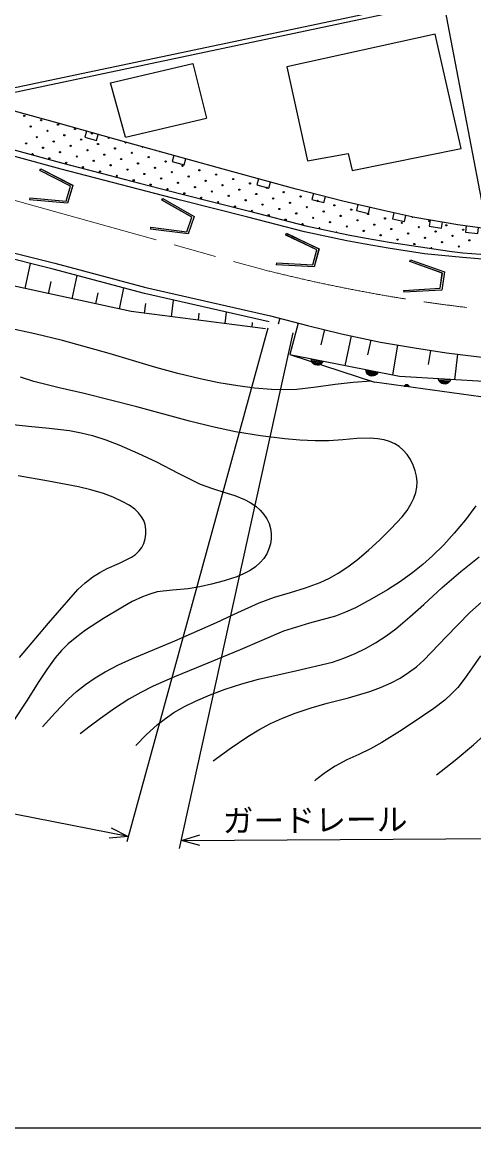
# Model space of a CAD drawing. Units: millimetres, scale not verified. Extents: x 40000 to 680000, y 20000 to 380000.
# Drawn here: x 423296 to 459933, y 205000 to 294753 of the extents above; entities that cross this region are included whole.
import ezdxf
from ezdxf.enums import TextEntityAlignment as Align

# ---------------------------------------------------------------- set-up
doc = ezdxf.new("R2010")
doc.units = ezdxf.units.MM
doc.header["$LTSCALE"] = 1000
doc.linetypes.add('CHAIN', pattern=[18.5, 12, -1.5, 3.5, -1.5])
for name, color, linetype, lineweight in [('M-BGD', 7, 'Continuous', 25), ('M-BMK', 2, 'CHAIN', 13), ('M-STR-STRC', 7, 'Continuous', 25), ('M-TTL-BAND', 7, 'Continuous', 25)]:
    doc.layers.add(name, color=color, linetype=linetype, lineweight=lineweight)
doc.styles.add('ＭＳ ゴシック', font='')
doc.styles.get('ＭＳ ゴシック').set_extended_font_data('MS Gothic')

# ---------------------------------------------------------------- blocks, each defined once
blk = doc.blocks.new('BUHIN69')
at = {"color": 7, "linetype": 'Continuous', "lineweight": 25}
for p, q in [((-441, 35), (125, -422)), ((203, -405), (-437, 112)), ((-429, 185), (272, -380)), ((330, -347), (-409, 250)), ((39, -433), (-432, -53)), ((-379, -176), (-90, -410))]:
    blk.add_line(p, q, dxfattribs=at)
blk.add_lwpolyline([(389, -314), (286, -378), (180, -418), (35, -443), (-88, -420), (-203, -376), (-324, -278), (-392, -175), (-440, -59), (-447, 87), (-432, 201), (-389, 314)], close=True, dxfattribs=at)
blk = doc.blocks.new('BUHIN73')
at = {"color": 7, "linetype": 'Continuous', "lineweight": 25}
for p, q in [((-140, 131), (169, -90)), ((176, -64), (-118, 145)), ((-91, 157), (177, -34)), ((177, -3), (-60, 166)), ((-26, 172), (171, 32)), ((147, 79), (26, 166))]:
    blk.add_line(p, q, dxfattribs=at)
blk.add_lwpolyline([(-163, 116), (-123, 144), (-82, 163), (-25, 176), (25, 170), (72, 155), (123, 119), (152, 79), (174, 34), (180, -24), (177, -70), (163, -116)], close=True, dxfattribs=at)

msp = doc.modelspace()

# ---------------------------------------------------------------- linework, layer by layer
at = {"layer": 'M-BGD'}
for p, q in [((457383, 296364), (420408, 288552)), ((420772, 289038), (457301, 296756)), ((461005, 277983), (457506, 296368)), ((456795, 293784), (444762, 291110)), ((458913, 284494), (456795, 293784)), ((430453, 289833), (437127, 291401)), ((437127, 291401), (438245, 286963)), ((444762, 291110), (446427, 283491)), ((431671, 285428), (430453, 289833)), ((426205, 286548), (419164, 288482)), ((431783, 284984), (426205, 286548)), ((431671, 285428), (438245, 286963)), ((440389, 282593), (431783, 284984)), ((426473, 282812), (422410, 283934)), ((426473, 282812), (422410, 283934)), ((422545, 284415), (426603, 283295)), ((422545, 284415), (426603, 283295)), ((446427, 283491), (449734, 284085)), ((449734, 284085), (450069, 282710)), ((450069, 282710), (458913, 284494)), ((424740, 282718), (424810, 282851)), ((424810, 282851), (427400, 281505)), ((432696, 281193), (426473, 282812)), ((432696, 281193), (426473, 282812)), ((426603, 283295), (432821, 281677)), ((426603, 283295), (432821, 281677)), ((427221, 281429), (424740, 282718)), ((445525, 281205), (440389, 282593)), ((426867, 280228), (427221, 281429)), ((427400, 281505), (426976, 280068)), ((436152, 280304), (432696, 281193)), ((436152, 280304), (432696, 281193)), ((432821, 281677), (436275, 280789)), ((432821, 281677), (436275, 280789)), ((449300, 280226), (445525, 281205)), ((423914, 280478), (423901, 280329)), ((426976, 280068), (423901, 280329)), ((423914, 280478), (426867, 280228)), ((434638, 280304), (434713, 280434)), ((437061, 278910), (434638, 280304)), ((434713, 280434), (437243, 278979)), ((441606, 278922), (436152, 280304)), ((441606, 278922), (436152, 280304)), ((436275, 280789), (441730, 279406)), ((436275, 280789), (441730, 279406)), ((452724, 279429), (449300, 280226)), ((441730, 279406), (446314, 278224)), ((441730, 279406), (446314, 278224)), ((455144, 278898), (452724, 279429)), ((436656, 277726), (437061, 278910)), ((437243, 278979), (436759, 277561)), ((446199, 277737), (441606, 278922)), ((446199, 277737), (441606, 278922)), ((458627, 278307), (455144, 278898)), ((461005, 277983), (458627, 278307)), ((433717, 278102), (433698, 277953)), ((436759, 277561), (433698, 277953)), ((433717, 278102), (436656, 277726)), ((444675, 277475), (444741, 277610)), ((447192, 276259), (444675, 277475)), ((444741, 277610), (447369, 276340)), ((449631, 277003), (446199, 277737)), ((449631, 277003), (446199, 277737)), ((446314, 278224), (449729, 277493)), ((446314, 278224), (449729, 277493)), ((449729, 277493), (451200, 277219)), ((449729, 277493), (451200, 277219)), ((420924, 276447), (425946, 275181)), ((451112, 276727), (449631, 277003)), ((451112, 276727), (449631, 277003)), ((452989, 276411), (451112, 276727)), ((452989, 276411), (451112, 276727)), ((451200, 277219), (453068, 276904)), ((451200, 277219), (453068, 276904)), ((453068, 276904), (457967, 276149)), ((453068, 276904), (457967, 276149)), ((425821, 274697), (420792, 275965)), ((446874, 275048), (447192, 276259)), ((447369, 276340), (446987, 274891)), ((455935, 275956), (452989, 276411)), ((455935, 275956), (452989, 276411)), ((458999, 275640), (455935, 275956)), ((458999, 275640), (455935, 275956)), ((457967, 276149), (459036, 276039)), ((457967, 276149), (459036, 276039)), ((463147, 275305), (458999, 275640)), ((463147, 275305), (458999, 275640)), ((459036, 276039), (463172, 275704)), ((459036, 276039), (463172, 275704)), ((423531, 273124), (423973, 275163)), ((433215, 272733), (425821, 274697)), ((425946, 275181), (433335, 273219)), ((443915, 275212), (443906, 275062)), ((446987, 274891), (443906, 275062)), ((443915, 275212), (446874, 275048)), ((427358, 272294), (427766, 274180)), ((432141, 271258), (420661, 273746)), ((425444, 272709), (425658, 273696)), ((431185, 271465), (431555, 273174)), ((433335, 273219), (443437, 270916)), ((429271, 271880), (429466, 272779)), ((443326, 270429), (433215, 272733)), ((435409, 270842), (435581, 272194)), ((443032, 269870), (432141, 271258)), ((433230, 271119), (433330, 271902)), ((437587, 270564), (437659, 271134)), ((439765, 270287), (439883, 271214)), ((441943, 270009), (441989, 270366)), ((443437, 270916), (446432, 270123)), ((444186, 270718), (444060, 270244)), ((445683, 270321), (445007, 267769)), ((443227, 269915), (431778, 228207)), ((436063, 227667), (445291, 269522)), ((446432, 270123), (449188, 269462)), ((447810, 269792), (447512, 268551)), ((449188, 269462), (452372, 268778)), ((449984, 269291), (449461, 266854)), ((451576, 268949), (451318, 267744)), ((452372, 268778), (455106, 268315)), ((453739, 268547), (453323, 266091)), ((445007, 267769), (453894, 266007)), ((445007, 267769), (451877, 265520)), ((455106, 268315), (457717, 267896)), ((456411, 268106), (456230, 266974)), ((457717, 267896), (461254, 267477)), ((458601, 267792), (458357, 265731)), ((453894, 266007), (461198, 265589)), ((458017, 265709), (457069, 265763)), ((457090, 265699), (457988, 265648)), ((461277, 264237), (451877, 265520)), ((457947, 265587), (457126, 265634)), ((457168, 265569), (457894, 265528)), ((457831, 265469), (457226, 265503)), ((457340, 265434), (457712, 265413)), ((431899, 228648), (360190, 242683)), ((436211, 228338), (474245, 228563))]:
    msp.add_line(p, q, dxfattribs=at)
for points in [[(428513, 285901), (428378, 285419), (429340, 285149), (429475, 285631)], [(435604, 283922), (435470, 283440), (436434, 283173), (436568, 283654)], [(442474, 282030), (442344, 281547), (443309, 281286), (443439, 281769)], [(446928, 280841), (446803, 280357), (447771, 280106), (447896, 280590)], [(450525, 279941), (450412, 279454), (451386, 279227), (451499, 279714)], [(453446, 279271), (453339, 278782), (454315, 278568), (454423, 279056)], [(456393, 278686), (456309, 278193), (457295, 278026), (457379, 278519)], [(459321, 278213), (459253, 277717), (460244, 277582), (460311, 278077)], [(451633, 265600), (450156, 265505), (448686, 265350), (447136, 265117), (445580, 264943), (444553, 264912), (443512, 264941), (442153, 265053), (440791, 265225), (439253, 265477), (437727, 265789), (435932, 266227), (434150, 266724), (430367, 267845), (426562, 268908), (424328, 269456), (422072, 269948)], [(424948, 237555), (425963, 238690), (427022, 239785), (427704, 240409), (428431, 240993), (429207, 241527), (430020, 242013), (431113, 242583), (432248, 243107), (435687, 244536), (439072, 246008), (440778, 246839), (442518, 247619), (443776, 248070), (445064, 248467), (446278, 248845), (447473, 249280), (448222, 249630), (448936, 250030), (449715, 250538), (450478, 251109), (451390, 251879), (452306, 252732), (453234, 253648), (454120, 254608), (454518, 255124), (454860, 255668), (455076, 256114), (455234, 256582), (455314, 256998), (455335, 257435), (455290, 257886), (455184, 258339), (455013, 258801), (454783, 259251), (454514, 259648), (454198, 260009), (453868, 260295), (453510, 260526), (453102, 260713), (452669, 260844), (452116, 260939), (451530, 260977), (450437, 260943), (449311, 260847), (448179, 260774), (447069, 260763), (445820, 260815), (444605, 260925), (442629, 261183), (440607, 261508), (438728, 261909), (436859, 262370), (432604, 263515), (428327, 264604), (426289, 265064), (424254, 265585), (423152, 265925)], [(420261, 262329), (423825, 261953), (425484, 261805), (427126, 261598), (428071, 261422), (429005, 261187), (430086, 260844), (431152, 260441), (432681, 259778), (434189, 259058), (435953, 258129), (437744, 257255), (438732, 256885), (439743, 256570), (440551, 256316), (441332, 256007), (441799, 255762), (442248, 255456), (442594, 255150), (442906, 254791), (443140, 254435), (443321, 254048), (443436, 253659), (443493, 253254), (443491, 252822), (443429, 252394), (443311, 251990), (443133, 251601), (442891, 251228), (442600, 250893), (442216, 250549), (441793, 250253), (441258, 249960), (440702, 249725), (439685, 249405), (438645, 249141), (437701, 248916), (436751, 248752), (435493, 248654), (434252, 248497), (433644, 248332), (433052, 248109), (432230, 247714), (431425, 247260), (429904, 246349), (428430, 245397), (427719, 244868), (427043, 244289), (426492, 243736), (425984, 243140), (425302, 242214), (424659, 241239), (423637, 239639), (422606, 238049)], [(456900, 233660), (458422, 234854), (459900, 236088), (460766, 236885), (461588, 237723), (462312, 238556), (462998, 239437), (464254, 241171), (465556, 242866), (466327, 243726), (467150, 244554), (468844, 246140), (470496, 247771), (472295, 249691), (474133, 251565), (476855, 253958), (479541, 256398), (480547, 257429), (481516, 258508), (482816, 260109), (484165, 261674), (484445, 261955), (484729, 262233)], [(423088, 243193), (425431, 245967), (427825, 248707), (428405, 249237), (429035, 249729), (429587, 250085), (430188, 250401), (431203, 250836), (432163, 251313), (432501, 251550), (432800, 251834), (433006, 252112), (433170, 252436), (433283, 252805), (433338, 253195), (433335, 253579), (433272, 253963), (433155, 254300), (432985, 254607), (432735, 254924), (432426, 255215), (431977, 255539), (431476, 255824), (430687, 256185), (429889, 256485), (428876, 256784), (427868, 257020), (425425, 257506), (422977, 257932)], [(460090, 255488), (459242, 254364), (458343, 253272), (457486, 252334), (456580, 251431), (455800, 250729), (454982, 250074), (453983, 249359), (452939, 248686), (451650, 247931), (450321, 247224), (449523, 246857), (448702, 246547), (446594, 245957), (444506, 245310), (440979, 243795), (437432, 242336), (435660, 241622), (433913, 240851), (432916, 240349), (431939, 239789), (430784, 239040), (429659, 238238), (428824, 237613), (427994, 236978)], [(432509, 236042), (433368, 236912), (434266, 237734), (434916, 238242), (435612, 238708), (436461, 239197), (437352, 239639), (438544, 240152), (439764, 240611), (441103, 241050), (442469, 241433), (445470, 242095), (448455, 242814), (449383, 243127), (450293, 243498), (451141, 243908), (451968, 244375), (452794, 244915), (453592, 245510), (454742, 246471), (455864, 247488), (457352, 248853), (458878, 250170), (460358, 251344)], [(438783, 234790), (440167, 235806), (441590, 236775), (442494, 237322), (443427, 237816), (444426, 238269), (445453, 238668), (446730, 239092), (448036, 239461), (449775, 239912), (451499, 240422), (452369, 240744), (453227, 241126), (453952, 241514), (454645, 241955), (455278, 242427), (455878, 242952), (457703, 244897), (459582, 246811), (461057, 248142)], [(460470, 243305), (459804, 242338), (459239, 241526), (458625, 240749), (458120, 240218), (457572, 239728), (456688, 239051), (455754, 238413), (454128, 237315), (452480, 236275), (451555, 235764), (450592, 235302), (449628, 234862), (448695, 234371), (447892, 233835), (447112, 233240), (447065, 233203), (447017, 233166)], [(430510, 229360), (431899, 228648), (430345, 228517)], [(437713, 227916), (436211, 228338), (437708, 228774)]]:
    msp.add_lwpolyline(points, dxfattribs=at)
msp.add_lwpolyline([(458046, 265770), (457999, 265657), (457936, 265563), (457832, 265459), (457719, 265405), (457600, 265374), (457445, 265383), (457330, 265427), (457223, 265494), (457132, 265609), (457078, 265710), (457047, 265827)], close=True, dxfattribs=at)
for centre in [(423474, 287141), (423980, 286279), (424842, 286786), (426211, 286430), (424487, 285417), (425349, 285924), (426718, 285568), (427580, 286075), (428949, 285720), (423625, 284910), (424994, 284555), (425856, 285061), (427225, 284706), (428087, 285213), (429456, 284858), (430825, 284503), (424132, 284048), (425501, 283693), (426363, 284199), (427732, 283844), (428594, 284351), (429963, 283996), (431332, 283641), (432194, 284148), (433563, 283792), (426870, 283337), (428239, 282982), (429101, 283489), (430470, 283134), (431839, 282779), (432701, 283286), (434070, 282930), (434932, 283437), (436300, 283082), (437669, 282727), (429608, 282627), (430977, 282272), (432345, 281917), (433207, 282424), (434576, 282068), (435438, 282575), (436807, 282220), (438176, 281865), (439038, 282372), (440407, 282017), (433714, 281562), (435083, 281206), (435945, 281713), (437314, 281358), (438683, 281003), (439545, 281510), (440914, 281155), (441776, 281661), (443145, 281306), (444514, 280951), (436452, 280851), (437821, 280496), (439190, 280141), (440052, 280648), (441421, 280292), (442283, 280799), (443652, 280444), (445021, 280089), (445883, 280596), (447252, 280241), (440559, 279786), (441928, 279430), (442790, 279937), (444159, 279582), (445527, 279227), (446389, 279734), (447758, 279379), (448620, 279885), (449989, 279530), (451358, 279175), (443297, 279075), (444665, 278720), (446034, 278365), (446896, 278872), (448265, 278517), (449127, 279023), (450496, 278668), (451865, 278313), (452727, 278820), (454096, 278465), (456327, 278616), (457696, 278261), (449634, 278161), (451003, 277806), (452372, 277451), (453234, 277958), (454603, 277603), (455465, 278110), (456834, 277754), (458203, 277399), (459065, 277906), (453741, 277096), (455110, 276741), (455972, 277248), (457341, 276892), (458709, 276537), (459571, 277044)]:
    msp.add_circle(centre, 49.8, dxfattribs=at)
for centre, start, end in [((430318, 285365), 129.91708, 18.7537), ((431687, 285010), 163.7588, 344.91199), ((433056, 284654), 193.21478, 315.73473), ((434425, 284299), 239.68574, 269.26377), ((454958, 278972), 207.98221, 307.29275), ((447403, 278010), 325.53522, 190.34263), ((448772, 277655), 46.27221, 109.60563), ((456479, 276385), 342.9268, 179.53446)]:
    msp.add_arc(centre, 49.8, start, end, dxfattribs=at)
at = {"layer": 'M-BMK'}
msp.add_line((422616, 280314), (442642, 274718), dxfattribs=at)
msp.add_arc((474694, 399780), 129104, 255.625, 266.63672, dxfattribs=at)
at = {"layer": 'M-STR-STRC'}
for p, q in [((424745, 282717), (424814, 282850)), ((424814, 282850), (427404, 281504)), ((427226, 281428), (424745, 282717)), ((426872, 280227), (427226, 281428)), ((427404, 281504), (426981, 280067)), ((423919, 280477), (423906, 280327)), ((426981, 280067), (423906, 280327)), ((423919, 280477), (426872, 280227)), ((434643, 280303), (434718, 280433)), ((437066, 278909), (434643, 280303)), ((434718, 280433), (437248, 278977)), ((436661, 277724), (437066, 278909)), ((437248, 278977), (436763, 277560)), ((433721, 278100), (433702, 277951)), ((436763, 277560), (433702, 277951)), ((433721, 278100), (436661, 277724)), ((444680, 277473), (444745, 277608)), ((447197, 276257), (444680, 277473)), ((444745, 277608), (447374, 276338)), ((446879, 275046), (447197, 276257)), ((447374, 276338), (446992, 274890)), ((443919, 275210), (443911, 275060)), ((446992, 274890), (443911, 275060)), ((443919, 275210), (446879, 275046)), ((454736, 275312), (454785, 275454)), ((457374, 274389), (454736, 275312)), ((454741, 275311), (454791, 275452)), ((457380, 274387), (454741, 275311)), ((454785, 275454), (457541, 274490)), ((454791, 275452), (457546, 274488)), ((457195, 273150), (457374, 274389)), ((457200, 273148), (457380, 274387)), ((457541, 274490), (457326, 273007)), ((457546, 274488), (457331, 273005)), ((454236, 272978), (457195, 273150)), ((454236, 272978), (454245, 272828)), ((454241, 272976), (457200, 273148)), ((454241, 272976), (454250, 272826)), ((457326, 273007), (454245, 272828)), ((457331, 273005), (454250, 272826))]:
    msp.add_line(p, q, dxfattribs=at)
at = {"layer": 'M-TTL-BAND'}
msp.add_line((40000, 205000), (579000, 205000), dxfattribs=at)

# ---------------------------------------------------------------- block references
at = {"layer": 'M-BGD', "rotation": 27.68572}
for name, p in [('BUHIN69', (447229, 267328)), ('BUHIN69', (451673, 266447)), ('BUHIN73', (454479, 265165))]:
    msp.add_blockref(name, p, dxfattribs=at)

# ---------------------------------------------------------------- texts
at = {"layer": 'M-BGD', "style": 'ＭＳ ゴシック'}
msp.add_text('ガードレール', height=1833, rotation=0.5, dxfattribs=at).set_placement((439567, 228454), align=Align.BOTTOM_LEFT)

doc.saveas('drawing.dxf')
